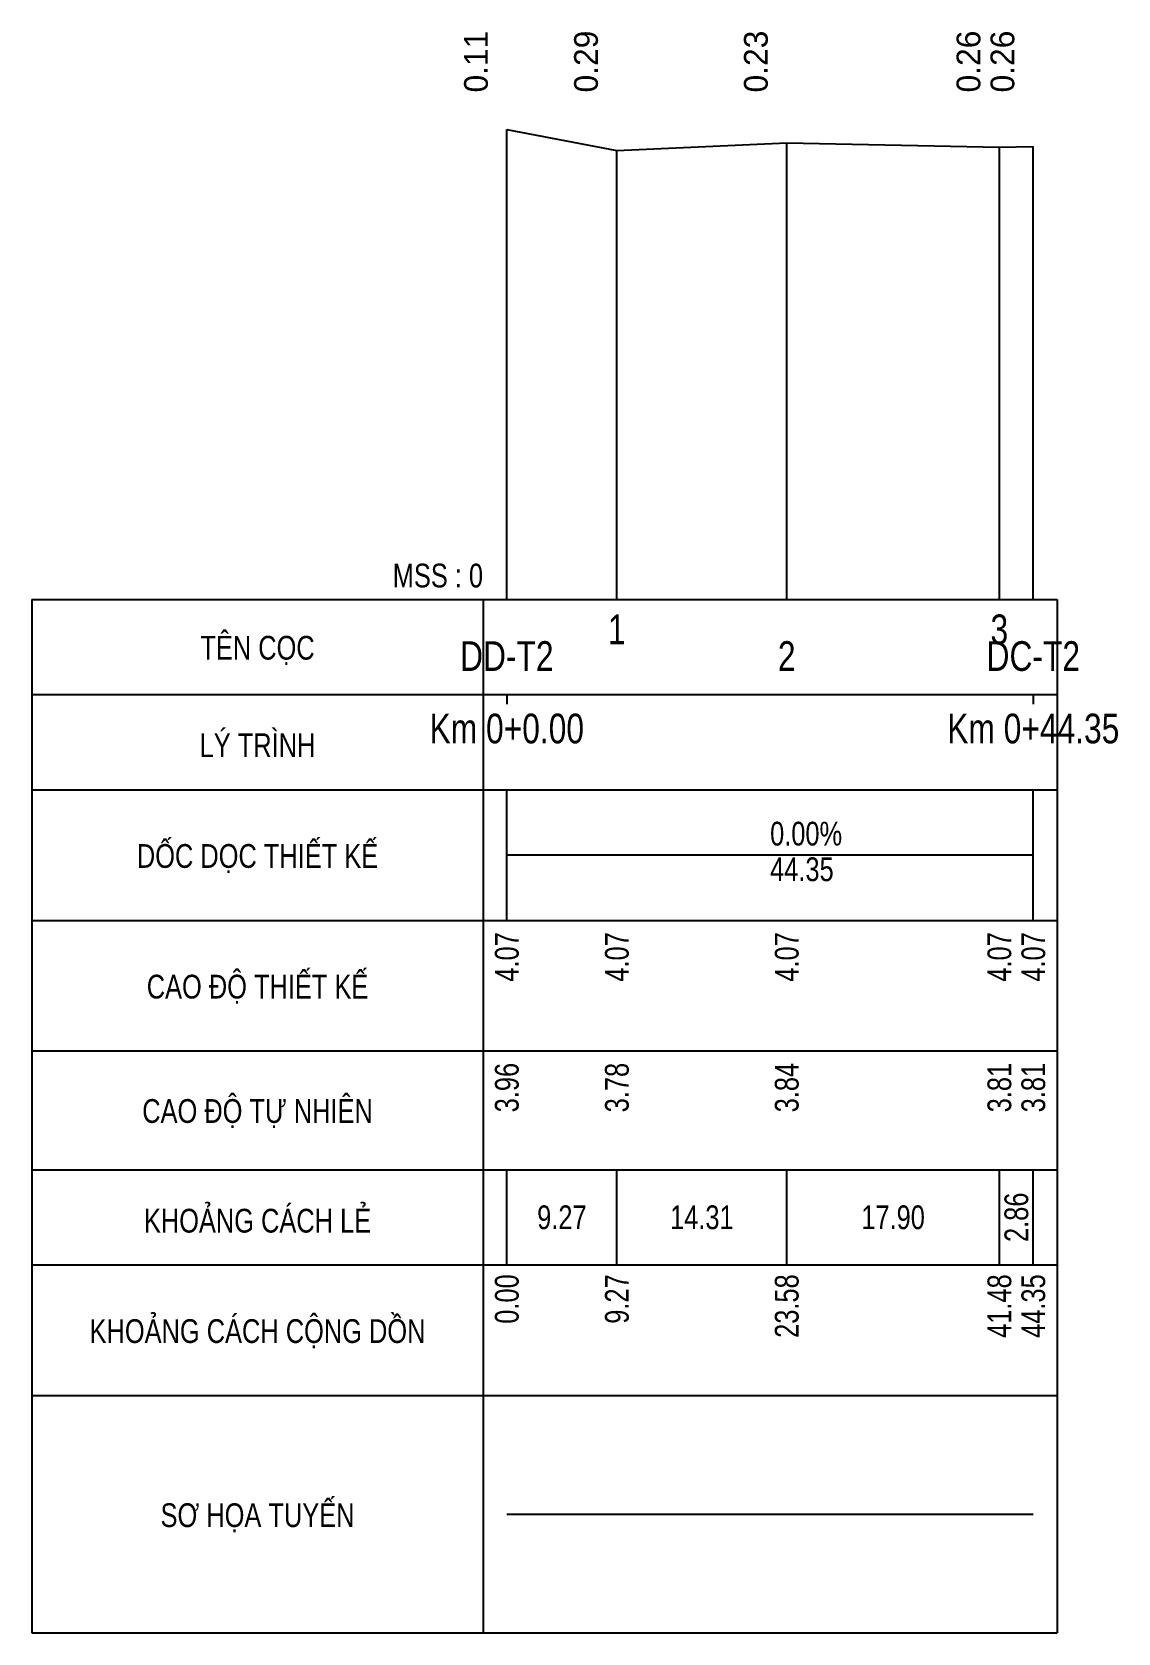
# Model space of a CAD drawing. Header units: inches. Extents: x 459 to 1192, y -14 to 129.
# Drawn here: x 459.5 to 550.9, y -6.1 to 128.7 of the extents above.
import ezdxf
from ezdxf.enums import TextEntityAlignment as Align

# ---------------------------------------------------------------- set-up
doc = ezdxf.new("R2010")
doc.units = ezdxf.units.IN
doc.header["$MEASUREMENT"] = 0
for name, color, linetype in [('Bang TD tu nhien', 3, 'Continuous'), ('DD Ranh dan trong 1 trai', 2, 'Continuous'), ('Duong dong trac doc tu nhien', 9, 'Continuous'), ('Trac doc tu nhien', 3, 'Continuous'), ('TracDoc', 7, 'Continuous')]:
    doc.layers.add(name, color=color, linetype=linetype)
doc.styles.add('BangTD', font='viet buddy.shx', dxfattribs={"width": 0.8})

msp = doc.modelspace()

# ---------------------------------------------------------------- linework, layer by layer
at = {"layer": 'Bang TD tu nhien', "color": 3}
for p, q in [((459.46, 80.88), (459.46, -6.12)), ((459.46, 80.88), (545.81, 80.88)), ((497.46, 80.88), (497.46, -6.12)), ((545.81, 80.88), (545.81, -6.12)), ((459.46, 72.88), (545.81, 72.88)), ((459.46, 64.88), (545.81, 64.88)), ((459.46, 53.88), (545.81, 53.88)), ((459.46, 42.88), (545.81, 42.88)), ((459.46, 32.88), (545.81, 32.88)), ((459.46, 24.88), (545.81, 24.88)), ((459.46, 13.88), (545.81, 13.88)), ((459.46, -6.12), (545.81, -6.12))]:
    msp.add_line(p, q, dxfattribs=at)
at = {"layer": 'Duong dong trac doc tu nhien', "color": 8}
for p, q in [((499.46, 80.88), (499.46, 120.45)), ((508.73, 80.88), (508.73, 118.68)), ((523.04, 80.88), (523.04, 119.33)), ((540.95, 80.88), (540.95, 118.97)), ((543.81, 80.88), (543.81, 119.02))]:
    msp.add_line(p, q, dxfattribs=at)
at = {"layer": 'Trac doc tu nhien', "color": 3}
msp.add_lwpolyline([(499.46, 120.45), (508.73, 118.68), (523.04, 119.33), (540.95, 118.97), (543.81, 119.02)], dxfattribs=at)
at = {"layer": 'TracDoc', "color": 5}
for p, q in [((499.46, 72.88), (499.46, 72.08)), ((543.81, 72.88), (543.81, 72.08))]:
    msp.add_line(p, q, dxfattribs=at)
at = {"layer": 'TracDoc', "color": 2}
for p, q in [((499.46, 53.88), (499.46, 64.88)), ((543.81, 53.88), (543.81, 64.88)), ((543.81, 59.38), (499.46, 59.38))]:
    msp.add_line(p, q, dxfattribs=at)
at = {"layer": 'TracDoc', "color": 3}
for p, q in [((499.46, 24.88), (499.46, 32.88)), ((508.73, 24.88), (508.73, 32.88)), ((523.04, 24.88), (523.04, 32.88)), ((540.95, 24.88), (540.95, 32.88)), ((543.81, 24.88), (543.81, 32.88))]:
    msp.add_line(p, q, dxfattribs=at)
at = {"layer": 'TracDoc', "color": 1}
msp.add_lwpolyline([(499.46, 3.88), (543.81, 3.88)], dxfattribs=at)

# ---------------------------------------------------------------- texts
at = {"layer": 'Bang TD tu nhien', "color": 3, "style": 'BangTD', "width": 0.8}
for s, p in [('TÊN CỌC', (478.46, 76.88)), ('LÝ TRÌNH', (478.46, 68.88)), ('DỐC DỌC THIẾT KẾ', (478.46, 59.38)), ('CAO ĐỘ THIẾT KẾ', (478.46, 48.38)), ('CAO ĐỘ TỰ NHIÊN', (478.46, 37.88)), ('KHOẢNG CÁCH LẺ', (478.46, 28.88)), ('KHOẢNG CÁCH CỘNG DỒN', (478.46, 19.38)), ('SƠ HỌA TUYẾN', (478.46, 3.88))]:
    msp.add_text(s, height=2, dxfattribs=at).set_placement(p, align=Align.MIDDLE)
at = {"layer": 'DD Ranh dan trong 1 trai', "color": 2}
for s, p in [('0.11', (498.46, 123.58)), ('0.29', (507.73, 123.58)), ('0.23', (522.04, 123.58)), ('0.26', (539.95, 123.58)), ('0.26', (542.81, 123.58))]:
    msp.add_text(s, height=2, rotation=90, dxfattribs=at).set_placement(p, align=Align.BOTTOM_LEFT)
at = {"layer": 'Trac doc tu nhien', "color": 3, "insert": (497.46, 81.88), "char_height": 2, "attachment_point": 9, "style": 'BangTD'}
msp.add_mtext('MSS : 0', dxfattribs=at)
at = {"layer": 'TracDoc', "color": 5, "style": 'BangTD', "width": 0.8}
for s, p in [('1', (508.73, 79.63)), ('3', (540.95, 79.63)), ('Km 0+0.00', (499.46, 71.28)), ('Km 0+44.35', (543.81, 71.28))]:
    msp.add_text(s, height=2.5, dxfattribs=at).set_placement(p, align=Align.TOP_CENTER)
for s, p in [('DD-T2', (499.46, 74.13)), ('2', (523.04, 74.13)), ('DC-T2', (543.81, 74.13))]:
    msp.add_text(s, height=2.5, dxfattribs=at).set_placement(p, align=Align.BOTTOM_CENTER)
at = {"layer": 'TracDoc', "color": 2, "style": 'BangTD', "width": 0.8}
msp.add_text('0.00%', height=2, dxfattribs=at).set_placement((521.64, 59.58), align=Align.BOTTOM_LEFT)
msp.add_text('44.35', height=2, dxfattribs=at).set_placement((521.64, 59.18), align=Align.TOP_LEFT)
for p in [(499.46, 52.88), (508.73, 52.88), (523.04, 52.88), (540.95, 52.88), (543.81, 52.88)]:
    msp.add_text('4.07', height=2, rotation=90, dxfattribs=at).set_placement(p, align=Align.MIDDLE_RIGHT)
at = {"layer": 'TracDoc', "color": 3, "style": 'BangTD', "width": 0.8}
for s, p in [('3.96', (499.46, 41.88)), ('3.78', (508.73, 41.88)), ('3.84', (523.04, 41.88)), ('3.81', (540.95, 41.88)), ('3.81', (543.81, 41.88)), ('0.00', (499.46, 24.08)), ('9.27', (508.73, 24.08)), ('23.58', (523.04, 24.08)), ('41.48', (540.95, 24.08)), ('44.35', (543.81, 24.08))]:
    msp.add_text(s, height=2, rotation=90, dxfattribs=at).set_placement(p, align=Align.MIDDLE_RIGHT)
for s, p in [('9.27', (504.1, 28.88)), ('14.31', (515.89, 28.88)), ('17.90', (532, 28.88))]:
    msp.add_text(s, height=2, dxfattribs=at).set_placement(p, align=Align.MIDDLE_CENTER)
msp.add_text('2.86', height=2, rotation=90, dxfattribs=at).set_placement((542.38, 28.88), align=Align.MIDDLE_CENTER)

doc.saveas('drawing.dxf')
